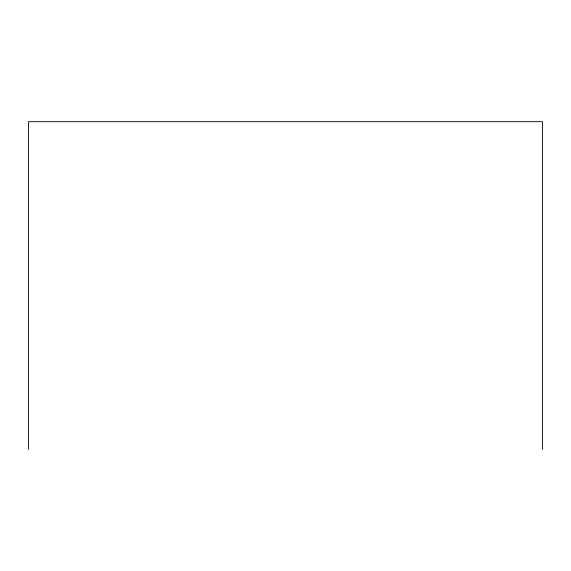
<?xml version="1.0" encoding="UTF-8"?>
<svg xmlns="http://www.w3.org/2000/svg" width="571" height="571" viewBox="0 0 571 571"><rect width="100%" height="100%" fill="white"/><g stroke="black" fill="none" stroke-linecap="round" stroke-linejoin="round"><path stroke-width="0.86" d="M542.45 449.327L542.45 121.673L28.55 121.673L28.55 449.327"/></g></svg>
